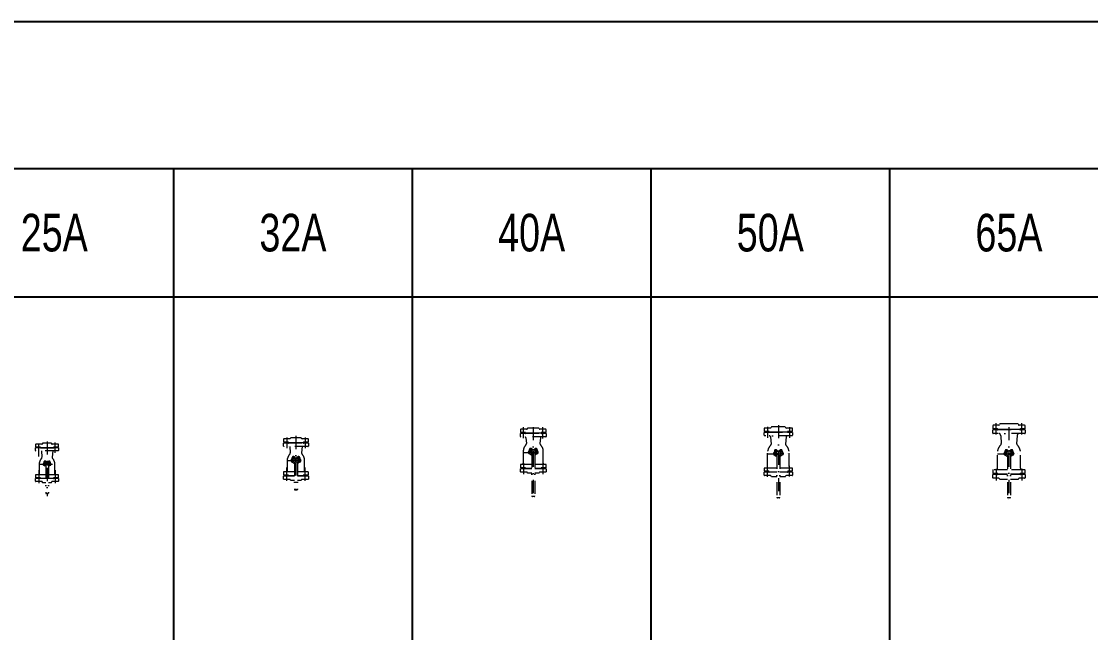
# Model space of a CAD drawing. Extents: x 0 to 60630, y 0 to 46389.
# Drawn here: x 7815 to 13639, y 31589 to 34917 of the extents above; entities that cross this region are included whole.
import ezdxf
from ezdxf.enums import TextEntityAlignment as Align

# ---------------------------------------------------------------- set-up
doc = ezdxf.new("R2010")
doc.units = 0
doc.header["$LTSCALE"] = 30
doc.header["$MEASUREMENT"] = 0
doc.linetypes.add('DGN Style 4', pattern=[4.8, 2.4, -1.2, 0, -1.2])
doc.layers.add('L(c)', color=1, linetype='DGN Style 4', lineweight=5)
doc.layers.add('L(txt)', color=2, linetype='Continuous', lineweight=13)
doc.styles.add('Style-ENGINEERING', font='ENGINEERING.shx')

# ---------------------------------------------------------------- blocks, each defined once
blk = doc.blocks.new('*U340')
for p, q in [((4, 62.5), (-11, 62.5)), ((-11, 36), (-11, 62.5)), ((5, 28.5), (5, 61.5)), ((-12, 35), (-12, -35)), ((12, 24), (8.4, 24.5)), ((12, -24), (12, 24)), ((-11, -62.5), (-11, -36)), ((5, -61.5), (5, -28.5)), ((12, -24), (8.4, -24.5)), ((-11, -62.5), (4, -62.5))]:
    blk.add_line(p, q)
for centre, radius, start, end in [((4, 61.5), 1, 0, 90), ((-12, 36), 1, 270, 0), ((9, 28.5), 4, 180, 261.8699), ((-12, -36), 1, 0, 90), ((9, -28.5), 4, 98.1301, 180), ((4, -61.5), 1, 270, 0)]:
    blk.add_arc(centre, radius, start, end)
blk = doc.blocks.new('*U341')
for p, q in [((-8.5, -61.5), (-8.5, 61.5)), ((-7.5, 62.5), (7.5, 62.5)), ((7.5, 36), (7.5, 62.5)), ((8.5, 35), (8.5, -35)), ((7.5, -62.5), (7.5, -36)), ((7.5, -62.5), (-7.5, -62.5))]:
    blk.add_line(p, q)
for centre, start, end in [((-7.5, 61.5), 90, 180), ((8.5, 36), 180, 270), ((8.5, -36), 90, 180), ((-7.5, -61.5), 180, 270)]:
    blk.add_arc(centre, 1, start, end)
blk = doc.blocks.new('*U342')
for p, q in [((-62.5, 7.5), (-62.5, -7.5)), ((-7, 8.5), (-61.5, 8.5)), ((61.5, 8.5), (7, 8.5)), ((62.5, -7.5), (62.5, 7.5)), ((-36, -7.5), (-62.5, -7.5)), ((-35, -8.5), (-7, -8.5)), ((7, -8.5), (35, -8.5)), ((62.5, -7.5), (36, -7.5))]:
    blk.add_line(p, q)
for centre, start, end in [((-61.5, 7.5), 90, 180), ((61.5, 7.5), 0, 90), ((-36, -8.5), 0, 90), ((36, -8.5), 90, 180)]:
    blk.add_arc(centre, 1, start, end)
blk = doc.blocks.new('*U343')
for p, q in [((-62.5, -4), (-62.5, 11)), ((-36, 11), (-62.5, 11)), ((-35, 12), (-7, 12)), ((7, 12), (35, 12)), ((62.5, 11), (36, 11)), ((62.5, 11), (62.5, -4)), ((-28.5, -5), (-61.5, -5)), ((-24, -12), (-24.5, -8.4)), ((-7, -12), (-24, -12)), ((24, -12), (7, -12)), ((24, -12), (24.5, -8.4)), ((61.5, -5), (28.5, -5))]:
    blk.add_line(p, q)
for centre, radius, start, end in [((-36, 12), 1, 270, 0), ((36, 12), 1, 180, 270), ((-61.5, -4), 1, 180, 270), ((-28.5, -9), 4, 8.1301, 90), ((28.5, -9), 4, 90, 171.8699), ((61.5, -4), 1, 270, 0)]:
    blk.add_arc(centre, radius, start, end)
blk = doc.blocks.new('*U339')
for p, q in [((-30.9, 97.7), (-28, 62.3)), ((30.9, 97.7), (28, 62.3)), ((-41.6, -29.8), (-41.6, 34.2)), ((-19, 19.5), (-12.4, 15.7)), ((-17.3, 36), (-17.3, 32.6)), ((-7, 15.7), (-12.4, 15.7)), ((-2.9, 36.1), (-7.1, 40.3)), ((-7, 16.9), (-7, -132.3)), ((0, 30.2), (-5.5, 24.7)), ((-5.5, 24.7), (0, 19.2)), ((0.8, 35.2), (-0.8, 35.2)), ((5.5, 24.7), (0, 30.2)), ((0, 19.2), (5.5, 24.7)), ((2.9, 36.1), (7.1, 40.3)), ((7, 16.9), (7, -132.3)), ((12.4, 15.7), (7, 15.7)), ((19, 19.5), (12.4, 15.7)), ((17.3, 36), (17.3, 32.6)), ((41.6, -29.8), (41.6, 34.2)), ((4, -135.3), (-4, -135.3))]:
    blk.add_line(p, q)
at = {"flags": 128}
for points in [[(-16, 20.7), (-12.5, 22.7), (-12.5, 26.7), (-16, 28.8), (-19.5, 26.7), (-19.5, 22.7)], [(16, 20.7), (12.5, 22.7), (12.5, 26.7), (16, 28.8), (19.5, 26.7), (19.5, 22.7)]]:
    blk.add_lwpolyline(points, close=True, dxfattribs=at)
for centre, radius in [((-16, 24.7), 3.5), ((-11.3, 36), 2.5), ((11.3, 36), 2.5), ((16, 24.7), 3.5)]:
    blk.add_circle(centre, radius)
for centre, radius, start, end in [((-16, 24.7), 6, 118.63976, 240), ((-20.3, 32.6), 3, 298.63976, 0), ((-11.3, 36), 6, 45, 180), ((0, 24.7), 10.5, 311.81031, 228.18969), ((-0.8, 38.2), 3, 225, 270), ((0.8, 38.2), 3, 270, 315), ((11.3, 36), 6, 0, 135), ((20.3, 32.6), 3, 180, 241.36024), ((16, 24.7), 6, 300, 61.36024), ((-47.3, -29.8), 5.71, 322.99976, 0), ((47.3, -29.8), 5.71, 180, 217.00024), ((-4, -132.3), 3, 180, 270), ((4, -132.3), 3, 270, 360)]:
    blk.add_arc(centre, radius, start, end)
for centre, major_axis, start_param, end_param in [((-33.5, 61.6), (0, 5.55), 4.04972, 4.836744), ((33.5, 61.6), (0, 5.55), 1.446441, 2.233466), ((-30.5, 34.2), (0, 11.1), 1.260588, 1.570796), ((12.1, 20.5), (0, 55.9), 0.831696, 1.260588), ((-12.1, 20.5), (0, 55.9), 5.022598, 5.451489), ((30.5, 34.2), (0, 11.1), 4.712389, 5.022598)]:
    blk.add_ellipse(centre, major_axis=major_axis, ratio=0.999961, start_param=start_param, end_param=end_param)
at = {"layer": 'L(c)'}
for p, q in [((-45, 66), (-45, 143.2)), ((0, 149.3), (0, -149.3)), ((45, 87), (45, 143.2)), ((-41.6, 24.7), (41.6, 24.7)), ((-16, 19.2), (-16, 30.2)), ((-7.8, 32.5), (-14.9, 39.6)), ((7.8, 32.5), (14.8, 39.6)), ((16, 19.2), (16, 30.2)), ((-45, -7.2), (-45, -78.8)), ((45, -7.2), (45, -78.8))]:
    blk.add_line(p, q, dxfattribs=at)
for start, end in [(117.0214, 152.9786), (27.0214, 62.9786)]:
    blk.add_arc((0, 24.7), 16, start, end, dxfattribs=at)
at = {"rotation": 90}
blk.add_blockref('*U341', (0, 106.2), dxfattribs=at)
blk.add_blockref('*U342', (0, -41.8))
at = {"layer": 'L(txt)', "rotation": 90}
blk.add_blockref('*U340', (0, 128.2), dxfattribs=at)
at = {"layer": 'L(txt)'}
blk.add_blockref('*U343', (0, -63.8), dxfattribs=at)
blk = doc.blocks.new('*U345')
for p, q in [((5, 77.5), (-11, 77.5)), ((-11, 52), (-11, 77.5)), ((7, 43.6), (7, 75.5)), ((-13, 50), (-13, -50)), ((13, 38), (10.4, 38.9)), ((13, -38), (13, 38)), ((-11, -77.5), (-11, -52)), ((7, -75.5), (7, -43.6)), ((13, -38), (10.4, -38.9)), ((-11, -77.5), (5, -77.5))]:
    blk.add_line(p, q)
for centre, radius, start, end in [((5, 75.5), 2, 0, 90), ((-13, 52), 2, 270, 0), ((12, 43.6), 5, 180, 251.56505), ((-13, -52), 2, 0, 90), ((12, -43.6), 5, 108.43495, 180), ((5, -75.5), 2, 270, 0)]:
    blk.add_arc(centre, radius, start, end)
blk = doc.blocks.new('*U346')
for p, q in [((-77.5, -8), (-77.5, 8)), ((-52, 8), (-77.5, 8)), ((-50, 10), (50, 10)), ((77.5, 8), (52, 8)), ((77.5, 8), (77.5, -8)), ((75.5, -10), (-75.5, -10))]:
    blk.add_line(p, q)
for centre, start, end in [((-52, 10), 270, 0), ((52, 10), 180, 270), ((-75.5, -8), 180, 270), ((75.5, -8), 270, 0)]:
    blk.add_arc(centre, 2, start, end)
blk = doc.blocks.new('*U347')
for p, q in [((-77.5, 8), (-77.5, -8)), ((-8, 10), (-75.5, 10)), ((75.5, 10), (8, 10)), ((77.5, -8), (77.5, 8)), ((-52, -8), (-77.5, -8)), ((-50, -10), (-8, -10)), ((8, -10), (50, -10)), ((77.5, -8), (52, -8))]:
    blk.add_line(p, q)
for centre, start, end in [((-75.5, 8), 90, 180), ((75.5, 8), 0, 90), ((-52, -10), 0, 90), ((52, -10), 90, 180)]:
    blk.add_arc(centre, 2, start, end)
blk = doc.blocks.new('*U348')
for p, q in [((-77.5, -5), (-77.5, 11)), ((-52, 11), (-77.5, 11)), ((-50, 13), (-8, 13)), ((8, 13), (50, 13)), ((77.5, 11), (52, 11)), ((77.5, 11), (77.5, -5)), ((-43.6, -7), (-75.5, -7)), ((-38, -13), (-38.9, -10.4)), ((-8, -13), (-38, -13)), ((38, -13), (8, -13)), ((38, -13), (38.9, -10.4)), ((75.5, -7), (43.6, -7))]:
    blk.add_line(p, q)
for centre, radius, start, end in [((-52, 13), 2, 270, 0), ((52, 13), 2, 180, 270), ((-75.5, -5), 2, 180, 270), ((-43.6, -12), 5, 18.43495, 90), ((43.6, -12), 5, 90, 161.56505), ((75.5, -5), 2, 270, 0)]:
    blk.add_arc(centre, radius, start, end)
blk = doc.blocks.new('*U344')
for p, q in [((-42.7, 144.8), (-39.3, 106.2)), ((42.7, 144.8), (39.3, 106.2)), ((-58.3, -16.4), (-58.3, 66.9)), ((-21.6, 67.7), (-21.6, 63.5)), ((-4.6, 68.8), (-8.8, 73.1)), ((0, 60.5), (-6.9, 53.6)), ((-1.7, 67.6), (1.7, 67.6)), ((6.9, 53.6), (0, 60.5)), ((4.6, 68.8), (8.8, 73.1)), ((21.6, 67.7), (21.6, 63.5)), ((58.3, -16.4), (58.3, 66.9)), ((-23.7, 47.1), (-11.6, 40.1)), ((-8, 40.1), (-11.6, 40.1)), ((-8, 43.2), (-8, -183.4)), ((-6.9, 53.6), (0, 46.7)), ((0, 46.7), (6.9, 53.6)), ((8, 43.2), (8, -183.4)), ((11.6, 40.1), (8, 40.1)), ((23.8, 47.1), (11.6, 40.1)), ((5, -186.4), (-5, -186.4))]:
    blk.add_line(p, q)
at = {"flags": 128}
for points in [[(-20, 48.6), (-15.6, 51.1), (-15.6, 56.1), (-20, 58.7), (-24.4, 56.1), (-24.4, 51.1)], [(20, 48.6), (15.6, 51.1), (15.6, 56.1), (20, 58.7), (24.4, 56.1), (24.4, 51.1)]]:
    blk.add_lwpolyline(points, close=True, dxfattribs=at)
for centre, radius in [((-14.1, 67.7), 3.13), ((14.1, 67.7), 3.13), ((-20, 53.6), 4.38), ((20, 53.6), 4.38)]:
    blk.add_circle(centre, radius)
for centre, radius, start, end in [((-50.6, 143.6), 8, 8.26744, 90), ((50.6, 143.6), 8, 90, 171.73256), ((-20, 53.6), 7.5, 118.63976, 240), ((-25.4, 63.5), 3.75, 298.63976, 0), ((-14.1, 67.7), 7.5, 45, 180), ((0, 53.6), 13.1, 307.55497, 232.44503), ((-1.7, 71.6), 4, 225, 270), ((1.7, 71.6), 4, 270, 315), ((14.1, 67.7), 7.5, 0, 135), ((25.4, 63.5), 3.75, 180, 241.36024), ((20, 53.6), 7.5, 300, 61.36024), ((-66.3, -16.4), 8, 270, 0), ((66.3, -16.4), 8, 180, 270), ((-5, -183.4), 3, 180, 270), ((5, -183.4), 3, 270, 360)]:
    blk.add_arc(centre, radius, start, end)
for centre, major_axis, start_param, end_param in [((-42.8, 66.9), (0, 15.5), 1.260588, 1.570796), ((17, 47.7), (0, 78.3), 0.831696, 1.260588), ((-47, 105.2), (0, 7.77), 4.04972, 4.836744), ((47, 105.2), (0, 7.77), 1.446441, 2.233466), ((-17, 47.7), (0, 78.3), 5.022598, 5.451489), ((42.7, 66.9), (0, 15.5), 4.712389, 5.022598)]:
    blk.add_ellipse(centre, major_axis=major_axis, ratio=0.999961, start_param=start_param, end_param=end_param)
at = {"layer": 'L(c)'}
for p, q in [((-60, 198.9), (-60, 139.6)), ((0, 209.2), (0, -209.2)), ((60, 198.8), (60, 139.6)), ((-20, 46.7), (-20, 60.5)), ((-9.7, 63.3), (-18.6, 72.2)), ((9.7, 63.3), (18.6, 72.2)), ((20, 46.7), (20, 60.5)), ((-58.3, 53.6), (58.3, 53.6)), ((-60, -71.7), (-60, -12.4)), ((60, -71.5), (60, -12.4))]:
    blk.add_line(p, q, dxfattribs=at)
for start, end in [(117.0214, 152.9786), (27.0214, 62.9786)]:
    blk.add_arc((0, 53.6), 20, start, end, dxfattribs=at)
for name, p in [('*U346', (0, 161.6)), ('*U347', (0, -34.4))]:
    blk.add_blockref(name, p)
at = {"layer": 'L(txt)', "rotation": 90}
blk.add_blockref('*U345', (0, 186.1), dxfattribs=at)
at = {"layer": 'L(txt)'}
blk.add_blockref('*U348', (0, -58.9), dxfattribs=at)
blk = doc.blocks.new('*U350')
for p, q in [((-15, 60), (-15, -60)), ((5, 87.5), (-13, 87.5)), ((-13, 62), (-13, 87.5)), ((7, 55.9), (7, 85.5)), ((15, 50), (10.8, 51.1)), ((15, -50), (15, 50)), ((7, -85.5), (7, -55.9)), ((15, -50), (10.8, -51.1)), ((-13, -87.5), (-13, -62)), ((-13, -87.5), (5, -87.5))]:
    blk.add_line(p, q)
for centre, radius, start, end in [((-15, 62), 2, 270, 0), ((5, 85.5), 2, 0, 90), ((12, 55.9), 5, 180, 255.96376), ((12, -55.9), 5, 104.03624, 180), ((-15, -62), 2, 0, 90), ((5, -85.5), 2, 270, 0)]:
    blk.add_arc(centre, radius, start, end)
blk = doc.blocks.new('*U351')
for p, q in [((-87.5, -9), (-87.5, 9)), ((-62, 9), (-87.5, 9)), ((-60, 11), (60, 11)), ((87.5, 9), (62, 9)), ((87.5, 9), (87.5, -9)), ((85.5, -11), (-85.5, -11))]:
    blk.add_line(p, q)
for centre, start, end in [((-62, 11), 270, 0), ((62, 11), 180, 270), ((-85.5, -9), 180, 270), ((85.5, -9), 270, 0)]:
    blk.add_arc(centre, 2, start, end)
blk = doc.blocks.new('*U352')
for p, q in [((-87.5, 9), (-87.5, -9)), ((-8, 11), (-85.5, 11)), ((85.5, 11), (8, 11)), ((87.5, -9), (87.5, 9)), ((-62, -9), (-87.5, -9)), ((-60, -11), (-8, -11)), ((8, -11), (60, -11)), ((87.5, -9), (62, -9))]:
    blk.add_line(p, q)
for centre, start, end in [((-85.5, 9), 90, 180), ((85.5, 9), 0, 90), ((-62, -11), 0, 90), ((62, -11), 90, 180)]:
    blk.add_arc(centre, 2, start, end)
blk = doc.blocks.new('*U353')
for p, q in [((-87.5, -5), (-87.5, 13)), ((-62, 13), (-87.5, 13)), ((-60, 15), (-8, 15)), ((8, 15), (60, 15)), ((87.5, 13), (62, 13)), ((87.5, 13), (87.5, -5)), ((-55.9, -7), (-85.5, -7)), ((-50, -15), (-51.1, -10.8)), ((-8, -15), (-50, -15)), ((50, -15), (8, -15)), ((50, -15), (51.1, -10.8)), ((85.5, -7), (55.9, -7))]:
    blk.add_line(p, q)
for centre, radius, start, end in [((-62, 15), 2, 270, 0), ((62, 15), 2, 180, 270), ((-85.5, -5), 2, 180, 270), ((-55.9, -12), 5, 14.03624, 90), ((55.9, -12), 5, 90, 165.96376), ((85.5, -5), 2, 270, 0)]:
    blk.add_arc(centre, radius, start, end)
blk = doc.blocks.new('*U349')
for p, q in [((-44.7, 140.4), (-41.9, 99.6)), ((44.7, 140.4), (41.9, 99.6)), ((-5.6, 59.6), (-8.8, 62.9)), ((2.7, 58.5), (-2.7, 58.5)), ((5.6, 59.6), (8.8, 62.9)), ((-62.2, -36.1), (-62.2, 57.6)), ((-23.7, 37), (-11.6, 30)), ((-21.6, 57.6), (-21.6, 53.3)), ((-8, 30), (-11.6, 30)), ((-8, 33.1), (-8, -193.5)), ((0, 50.3), (-6.9, 43.5)), ((-6.9, 43.5), (0, 36.6)), ((6.9, 43.5), (0, 50.3)), ((0, 36.6), (6.9, 43.5)), ((8, 33.1), (8, -193.5)), ((11.6, 30), (8, 30)), ((23.8, 37), (11.6, 30)), ((21.6, 57.6), (21.6, 53.3)), ((62.2, -36.1), (62.2, 57.6)), ((5, -196.5), (-5, -196.5))]:
    blk.add_line(p, q)
at = {"flags": 128}
for points in [[(-20, 38.4), (-15.6, 40.9), (-15.6, 46), (-20, 48.5), (-24.4, 46), (-24.4, 40.9)], [(20, 38.4), (15.6, 40.9), (15.6, 46), (20, 48.5), (24.4, 46), (24.4, 40.9)]]:
    blk.add_lwpolyline(points, close=True, dxfattribs=at)
for centre, radius in [((-14.1, 57.6), 3.13), ((14.1, 57.6), 3.13), ((-20, 43.5), 4.38), ((20, 43.5), 4.38)]:
    blk.add_circle(centre, radius)
for centre, radius, start, end in [((-14.1, 57.6), 7.5, 45, 180), ((-2.7, 62.5), 4, 225, 270), ((2.7, 62.5), 4, 270, 315), ((14.1, 57.6), 7.5, 0, 135), ((-20, 43.5), 7.5, 118.63976, 240), ((-25.4, 53.3), 3.75, 298.63976, 0), ((0, 43.5), 13.1, 307.55497, 232.44503), ((25.4, 53.3), 3.75, 180, 241.36024), ((20, 43.5), 7.5, 300, 61.36024), ((-5, -193.5), 3, 180, 270), ((5, -193.5), 3, 270, 0)]:
    blk.add_arc(centre, radius, start, end)
for centre, major_axis, ratio, start_param, end_param in [((-53, 138.7), (0, 14), 0.593035, 4.836744, 6.283185), ((53, 138.7), (0, 14), 0.593035, 0, 1.446441), ((-45.6, 57.6), (0, 16.6), 0.999916, 1.260588, 1.570796), ((18.1, 37.2), (0, 83.6), 0.999916, 0.831696, 1.260588), ((-50.2, 98.6), (0, 8.3), 0.999916, 4.04972, 4.836744), ((50.2, 98.6), (0, 8.3), 0.999916, 1.446441, 2.233466), ((-18.2, 37.2), (0, 83.6), 0.999916, 5.022598, 5.451489), ((45.6, 57.6), (0, 16.6), 0.999916, 4.712389, 5.022598), ((-70.5, -36.1), (0, 8.3), 0.999916, 3.23078, 4.712389), ((70.5, -36.1), (0, -8.3), 0.999916, 4.712389, 6.193998)]:
    blk.add_ellipse(centre, major_axis=major_axis, ratio=ratio, start_param=start_param, end_param=end_param)
at = {"layer": 'L(c)'}
for p, q in [((-70, 148.2), (-70, 210.2)), ((0, 188.7), (0, -210.2)), ((70, 147.4), (70, 210.2)), ((-9.7, 53.2), (-18.6, 62)), ((9.7, 53.2), (18.6, 62)), ((-62.2, 43.5), (62.2, 43.5)), ((-62.2, 43.5), (62.2, 43.5)), ((-20, 36.6), (-20, 50.3)), ((20, 36.6), (20, 50.3)), ((-70, -39.9), (-70, -101.8)), ((70, -39.1), (70, -101.8))]:
    blk.add_line(p, q, dxfattribs=at)
for start, end in [(117.0214, 152.9786), (27.0214, 62.9786)]:
    blk.add_arc((0, 43.5), 20, start, end, dxfattribs=at)
for name, p in [('*U351', (0, 163.7)), ('*U352', (0, -55.3))]:
    blk.add_blockref(name, p)
at = {"layer": 'L(txt)', "rotation": 90}
blk.add_blockref('*U350', (0, 191.2), dxfattribs=at)
at = {"layer": 'L(txt)'}
blk.add_blockref('*U353', (0, -82.8), dxfattribs=at)
blk = doc.blocks.new('*U390')
for p, q in [((5, 70), (-11, 70)), ((-11, 44.5), (-11, 70)), ((7, 36.6), (7, 68)), ((-13, 42.5), (-13, -42.5)), ((13, 31), (10.4, 31.9)), ((13, -31), (13, 31)), ((-11, -70), (-11, -44.5)), ((7, -68), (7, -36.6)), ((13, -31), (10.4, -31.9)), ((-11, -70), (5, -70))]:
    blk.add_line(p, q)
for centre, radius, start, end in [((5, 68), 2, 0, 90), ((-13, 44.5), 2, 270, 0), ((12, 36.6), 5, 180, 251.56505), ((-13, -44.5), 2, 0, 90), ((12, -36.6), 5, 108.43495, 180), ((5, -68), 2, 270, 0)]:
    blk.add_arc(centre, radius, start, end)
blk = doc.blocks.new('*U391')
for p, q in [((-10, -68), (-10, 68)), ((-8, 70), (8, 70)), ((8, 44.5), (8, 70)), ((10, 42.5), (10, -42.5)), ((8, -70), (8, -44.5)), ((8, -70), (-8, -70))]:
    blk.add_line(p, q)
for centre, start, end in [((-8, 68), 90, 180), ((10, 44.5), 180, 270), ((10, -44.5), 90, 180), ((-8, -68), 180, 270)]:
    blk.add_arc(centre, 2, start, end)
blk = doc.blocks.new('*U392')
for p, q in [((-70, 8), (-70, -8)), ((-8, 10), (-68, 10)), ((68, 10), (8, 10)), ((70, -8), (70, 8)), ((-44.5, -8), (-70, -8)), ((-42.5, -10), (-8, -10)), ((8, -10), (42.5, -10)), ((70, -8), (44.5, -8))]:
    blk.add_line(p, q)
for centre, start, end in [((-68, 8), 90, 180), ((68, 8), 0, 90), ((-44.5, -10), 0, 90), ((44.5, -10), 90, 180)]:
    blk.add_arc(centre, 2, start, end)
blk = doc.blocks.new('*U393')
for p, q in [((-70, -5), (-70, 11)), ((-44.5, 11), (-70, 11)), ((-42.5, 13), (-8, 13)), ((8, 13), (42.5, 13)), ((70, 11), (44.5, 11)), ((70, 11), (70, -5)), ((-36.6, -7), (-68, -7)), ((-31, -13), (-31.9, -10.4)), ((-8, -13), (-31, -13)), ((31, -13), (8, -13)), ((31, -13), (31.9, -10.4)), ((68, -7), (36.6, -7))]:
    blk.add_line(p, q)
for centre, radius, start, end in [((-44.5, 13), 2, 270, 0), ((44.5, 13), 2, 180, 270), ((-68, -5), 2, 180, 270), ((-36.6, -12), 5, 18.43495, 90), ((36.6, -12), 5, 90, 161.56505), ((68, -5), 2, 270, 0)]:
    blk.add_arc(centre, radius, start, end)
blk = doc.blocks.new('*U389')
for p, q in [((-39.6, 131.5), (-36.4, 101.1)), ((39.6, 131.5), (36.4, 101.1)), ((-54, -7.1), (-54, 64.6)), ((-21.6, 66.5), (-21.6, 62.2)), ((-4.1, 67), (-8.8, 71.8)), ((0, 59.2), (-6.9, 52.3)), ((-1.2, 65.8), (1.2, 65.8)), ((6.9, 52.3), (0, 59.2)), ((4.1, 67), (8.8, 71.8)), ((21.6, 66.5), (21.6, 62.2)), ((54, -7.1), (54, 64.6)), ((-23.8, 45.8), (-11.6, 38.8)), ((-8, 38.8), (-11.6, 38.8)), ((-8, 41.9), (-8, -184.7)), ((-6.9, 52.3), (0, 45.5)), ((0, 45.5), (6.9, 52.3)), ((8, 41.9), (8, -184.7)), ((11.6, 38.8), (8, 38.8)), ((23.7, 45.8), (11.6, 38.8)), ((5, -187.7), (-5, -187.7))]:
    blk.add_line(p, q)
at = {"flags": 128}
for points in [[(-20, 47.3), (-15.6, 49.8), (-15.6, 54.9), (-20, 57.4), (-24.4, 54.9), (-24.4, 49.8)], [(20, 47.3), (15.6, 49.8), (15.6, 54.9), (20, 57.4), (24.4, 54.9), (24.4, 49.8)]]:
    blk.add_lwpolyline(points, close=True, dxfattribs=at)
for centre, radius in [((-14.1, 66.5), 3.13), ((14.1, 66.5), 3.13), ((-20, 52.3), 4.38), ((20, 52.3), 4.38)]:
    blk.add_circle(centre, radius)
for centre, radius, start, end in [((-46.9, 130.4), 7.42, 8.26744, 57.39701), ((46.9, 130.4), 7.42, 122.60299, 171.73256), ((-20, 52.3), 7.5, 118.63976, 240), ((-25.4, 62.2), 3.75, 298.63976, 0), ((-14.1, 66.5), 7.5, 45, 180), ((0, 52.3), 13.1, 307.55497, 232.44503), ((-1.2, 69.8), 4, 225, 270), ((1.2, 69.8), 4, 270, 315), ((14.1, 66.5), 7.5, 0, 135), ((25.4, 62.2), 3.75, 180, 241.36024), ((20, 52.3), 7.5, 300, 61.36024), ((-61.5, -7.1), 7.42, 302.60299, 0), ((61.4, -7.1), 7.42, 180, 237.39701), ((-5, -184.7), 3, 180, 270), ((5, -184.7), 3, 270, 0)]:
    blk.add_arc(centre, radius, start, end)
for centre, major_axis, start_param, end_param in [((-39.6, 64.6), (0, 14.4), 1.260588, 1.570796), ((15.8, 46.9), (0, 72.6), 0.831696, 1.260588), ((-43.6, 100.2), (0, 7.21), 4.04972, 4.836744), ((43.5, 100.2), (0, 7.21), 1.446441, 2.233466), ((-15.8, 46.9), (0, 72.6), 5.022598, 5.451489), ((39.6, 64.6), (0, 14.4), 4.712389, 5.022598)]:
    blk.add_ellipse(centre, major_axis=major_axis, ratio=0.999961, start_param=start_param, end_param=end_param)
at = {"layer": 'L(c)'}
for p, q in [((-52.5, 129.1), (-52.5, 190.1)), ((0, 190.1), (0, -191.6)), ((52.5, 128.3), (52.5, 190.1)), ((-20, 45.5), (-20, 59.2)), ((-9.7, 62.1), (-18.6, 70.9)), ((9.7, 62.1), (18.6, 70.9)), ((20, 45.5), (20, 59.2)), ((-54, 52.3), (54, 52.3)), ((-52.5, -5.8), (-52.5, -66.9)), ((52.5, -5.1), (52.5, -66.9))]:
    blk.add_line(p, q, dxfattribs=at)
for start, end in [(117.0214, 152.9786), (27.0214, 62.9786)]:
    blk.add_arc((0, 52.3), 20, start, end, dxfattribs=at)
at = {"rotation": 90}
blk.add_blockref('*U391', (0, 146.6), dxfattribs=at)
blk.add_blockref('*U392', (0, -23.4))
at = {"layer": 'L(txt)', "rotation": 90}
blk.add_blockref('*U390', (0, 171.1), dxfattribs=at)
at = {"layer": 'L(txt)'}
blk.add_blockref('*U393', (0, -47.9), dxfattribs=at)
blk = doc.blocks.new('*U395')
for p, q in [((5, 67.5), (-11, 67.5)), ((-11, 42), (-11, 67.5)), ((7, 33.6), (7, 65.5)), ((-13, 40), (-13, -40)), ((13, 28), (10.4, 28.9)), ((13, -28), (13, 28)), ((-11, -67.5), (-11, -42)), ((7, -65.5), (7, -33.6)), ((13, -28), (10.4, -28.9)), ((-11, -67.5), (5, -67.5))]:
    blk.add_line(p, q)
for centre, radius, start, end in [((5, 65.5), 2, 0, 90), ((-13, 42), 2, 270, 0), ((12, 33.6), 5, 180, 251.56505), ((-13, -42), 2, 0, 90), ((12, -33.6), 5, 108.43495, 180), ((5, -65.5), 2, 270, 0)]:
    blk.add_arc(centre, radius, start, end)
blk = doc.blocks.new('*U396')
for p, q in [((-67.5, -8), (-67.5, 8)), ((-42, 8), (-67.5, 8)), ((-40, 10), (40, 10)), ((67.5, 8), (42, 8)), ((67.5, 8), (67.5, -8)), ((65.5, -10), (-65.5, -10))]:
    blk.add_line(p, q)
for centre, start, end in [((-42, 10), 270, 0), ((42, 10), 180, 270), ((-65.5, -8), 180, 270), ((65.5, -8), 270, 0)]:
    blk.add_arc(centre, 2, start, end)
blk = doc.blocks.new('*U397')
for p, q in [((-67.5, 8), (-67.5, -8)), ((-8, 10), (-65.5, 10)), ((65.5, 10), (8, 10)), ((67.5, -8), (67.5, 8)), ((-42, -8), (-67.5, -8)), ((-40, -10), (-8, -10)), ((8, -10), (40, -10)), ((67.5, -8), (42, -8))]:
    blk.add_line(p, q)
for centre, start, end in [((-65.5, 8), 90, 180), ((65.5, 8), 0, 90), ((-42, -10), 0, 90), ((42, -10), 90, 180)]:
    blk.add_arc(centre, 2, start, end)
blk = doc.blocks.new('*U398')
for p, q in [((-67.5, -5), (-67.5, 11)), ((-42, 11), (-67.5, 11)), ((-40, 13), (-8, 13)), ((8, 13), (40, 13)), ((67.5, 11), (42, 11)), ((67.5, 11), (67.5, -5)), ((-33.6, -7), (-65.5, -7)), ((-28, -13), (-28.9, -10.4)), ((-8, -13), (-28, -13)), ((28, -13), (8, -13)), ((28, -13), (28.9, -10.4)), ((65.5, -7), (33.6, -7))]:
    blk.add_line(p, q)
for centre, radius, start, end in [((-42, 13), 2, 270, 0), ((42, 13), 2, 180, 270), ((-65.5, -5), 2, 180, 270), ((-33.6, -12), 5, 18.43495, 90), ((33.6, -12), 5, 90, 161.56505), ((65.5, -5), 2, 270, 0)]:
    blk.add_arc(centre, radius, start, end)
blk = doc.blocks.new('*U394')
for p, q in [((-33.9, 91.4), (-30.9, 55.9)), ((33.9, 91.4), (30.9, 55.9)), ((-45.8, -43.7), (-45.8, 24.9)), ((-23.7, 8), (-11.6, 1)), ((-21.6, 28.7), (-21.6, 24.4)), ((-8, 1), (-11.6, 1)), ((-4.1, 29.2), (-8.8, 34)), ((-8, 4.1), (-8, -142.5)), ((0, 21.4), (-6.9, 14.5)), ((-6.9, 14.5), (0, 7.6)), ((-1.2, 28), (1.2, 28)), ((6.9, 14.5), (0, 21.4)), ((0, 7.6), (6.9, 14.5)), ((4.1, 29.2), (8.8, 34)), ((8, 4.1), (8, -142.5)), ((11.6, 1), (8, 1)), ((23.8, 8), (11.6, 1)), ((21.6, 28.7), (21.6, 24.4)), ((45.8, -43.7), (45.8, 24.9)), ((5, -145.5), (-5, -145.5))]:
    blk.add_line(p, q)
at = {"flags": 128}
for points in [[(-20, 9.5), (-15.6, 12), (-15.6, 17), (-20, 19.6), (-24.4, 17), (-24.4, 12)], [(20, 9.5), (15.6, 12), (15.6, 17), (20, 19.6), (24.4, 17), (24.4, 12)]]:
    blk.add_lwpolyline(points, close=True, dxfattribs=at)
for centre, radius in [((-20, 14.5), 4.38), ((-14.1, 28.7), 3.13), ((14.1, 28.7), 3.13), ((20, 14.5), 4.38)]:
    blk.add_circle(centre, radius)
for centre, radius, start, end in [((-20, 14.5), 7.5, 118.63976, 240), ((-25.4, 24.4), 3.75, 298.63976, 0), ((-14.1, 28.7), 7.5, 45, 180), ((0, 14.5), 13.1, 307.55497, 232.44503), ((-1.2, 32), 4, 225, 270), ((1.2, 32), 4, 270, 315), ((14.1, 28.7), 7.5, 0, 135), ((25.4, 24.4), 3.75, 180, 241.36024), ((20, 14.5), 7.5, 300, 61.36024), ((-52.1, -43.7), 6.29, 332.35908, 0), ((52.1, -43.7), 6.29, 180, 207.64092), ((-5, -142.5), 3, 180, 270), ((5, -142.5), 3, 270, 0)]:
    blk.add_arc(centre, radius, start, end)
for centre, major_axis, start_param, end_param in [((-33.6, 24.9), (0, 12.2), 1.260588, 1.570796), ((13.4, 9.9), (0, 61.6), 0.831696, 1.260588), ((-37, 55.1), (0, 6.11), 4.04972, 4.836744), ((37, 55.1), (0, 6.11), 1.446441, 2.233466), ((-13.4, 9.9), (0, 61.6), 5.022598, 5.451489), ((33.6, 24.9), (0, 12.2), 4.712389, 5.022598)]:
    blk.add_ellipse(centre, major_axis=major_axis, ratio=0.999961, start_param=start_param, end_param=end_param)
at = {"layer": 'L(c)'}
for p, q in [((-50, 140.8), (-50, 81.4)), ((0, 149.3), (0, -149.3)), ((50, 140.8), (50, 81.4)), ((-45.8, 14.5), (45.8, 14.5)), ((-20, 7.6), (-20, 21.4)), ((-9.7, 24.2), (-18.6, 33.1)), ((9.7, 24.2), (18.6, 33.1)), ((20, 7.6), (20, 21.4)), ((-50, -96.1), (-50, -21.6)), ((50, -96), (50, -21.6))]:
    blk.add_line(p, q, dxfattribs=at)
for start, end in [(117.0214, 152.9786), (27.0214, 62.9786)]:
    blk.add_arc((0, 14.5), 20, start, end, dxfattribs=at)
for name, p in [('*U396', (0, 101.4)), ('*U397', (0, -56.6))]:
    blk.add_blockref(name, p)
at = {"layer": 'L(txt)', "rotation": 90}
blk.add_blockref('*U395', (0, 125.9), dxfattribs=at)
at = {"layer": 'L(txt)'}
blk.add_blockref('*U398', (0, -81.1), dxfattribs=at)

msp = doc.modelspace()

# ---------------------------------------------------------------- linework, layer by layer
for p, q in [((3444.1, 34916.5), (26429.1, 34916.5)), ((3444.1, 34116.5), (26429.1, 34116.5)), ((8644.1, 34116.5), (8644.1, 28616.5)), ((9944.1, 34116.5), (9944.1, 28616.5)), ((11244.1, 34116.5), (11244.1, 28616.5)), ((12544.1, 34116.5), (12544.1, 28616.5)), ((3444.1, 33416.5), (26429.1, 33416.5))]:
    msp.add_line(p, q)

# ---------------------------------------------------------------- block references
at = {"layer": 'L(c)'}
for name, p in [('*U389', (10603, 32517.9)), ('*U344', (11938, 32509.4)), ('*U349', (13194.1, 32519.5)), ('*U339', (7954.8, 32480.8)), ('*U394', (9310.5, 32511))]:
    msp.add_blockref(name, p, dxfattribs=at)

# ---------------------------------------------------------------- texts
at = {"layer": 'L(txt)', "style": 'Style-ENGINEERING', "width": 0.75}
for s, p in [('25A', (7994.1, 33766.5)), ('32A', (9294.1, 33766.5)), ('40A', (10594.1, 33766.5)), ('50A', (11894.1, 33766.5)), ('65A', (13194.1, 33766.5))]:
    msp.add_text(s, height=204.8, dxfattribs=at).set_placement(p, align=Align.MIDDLE_CENTER)

doc.saveas('drawing.dxf')
